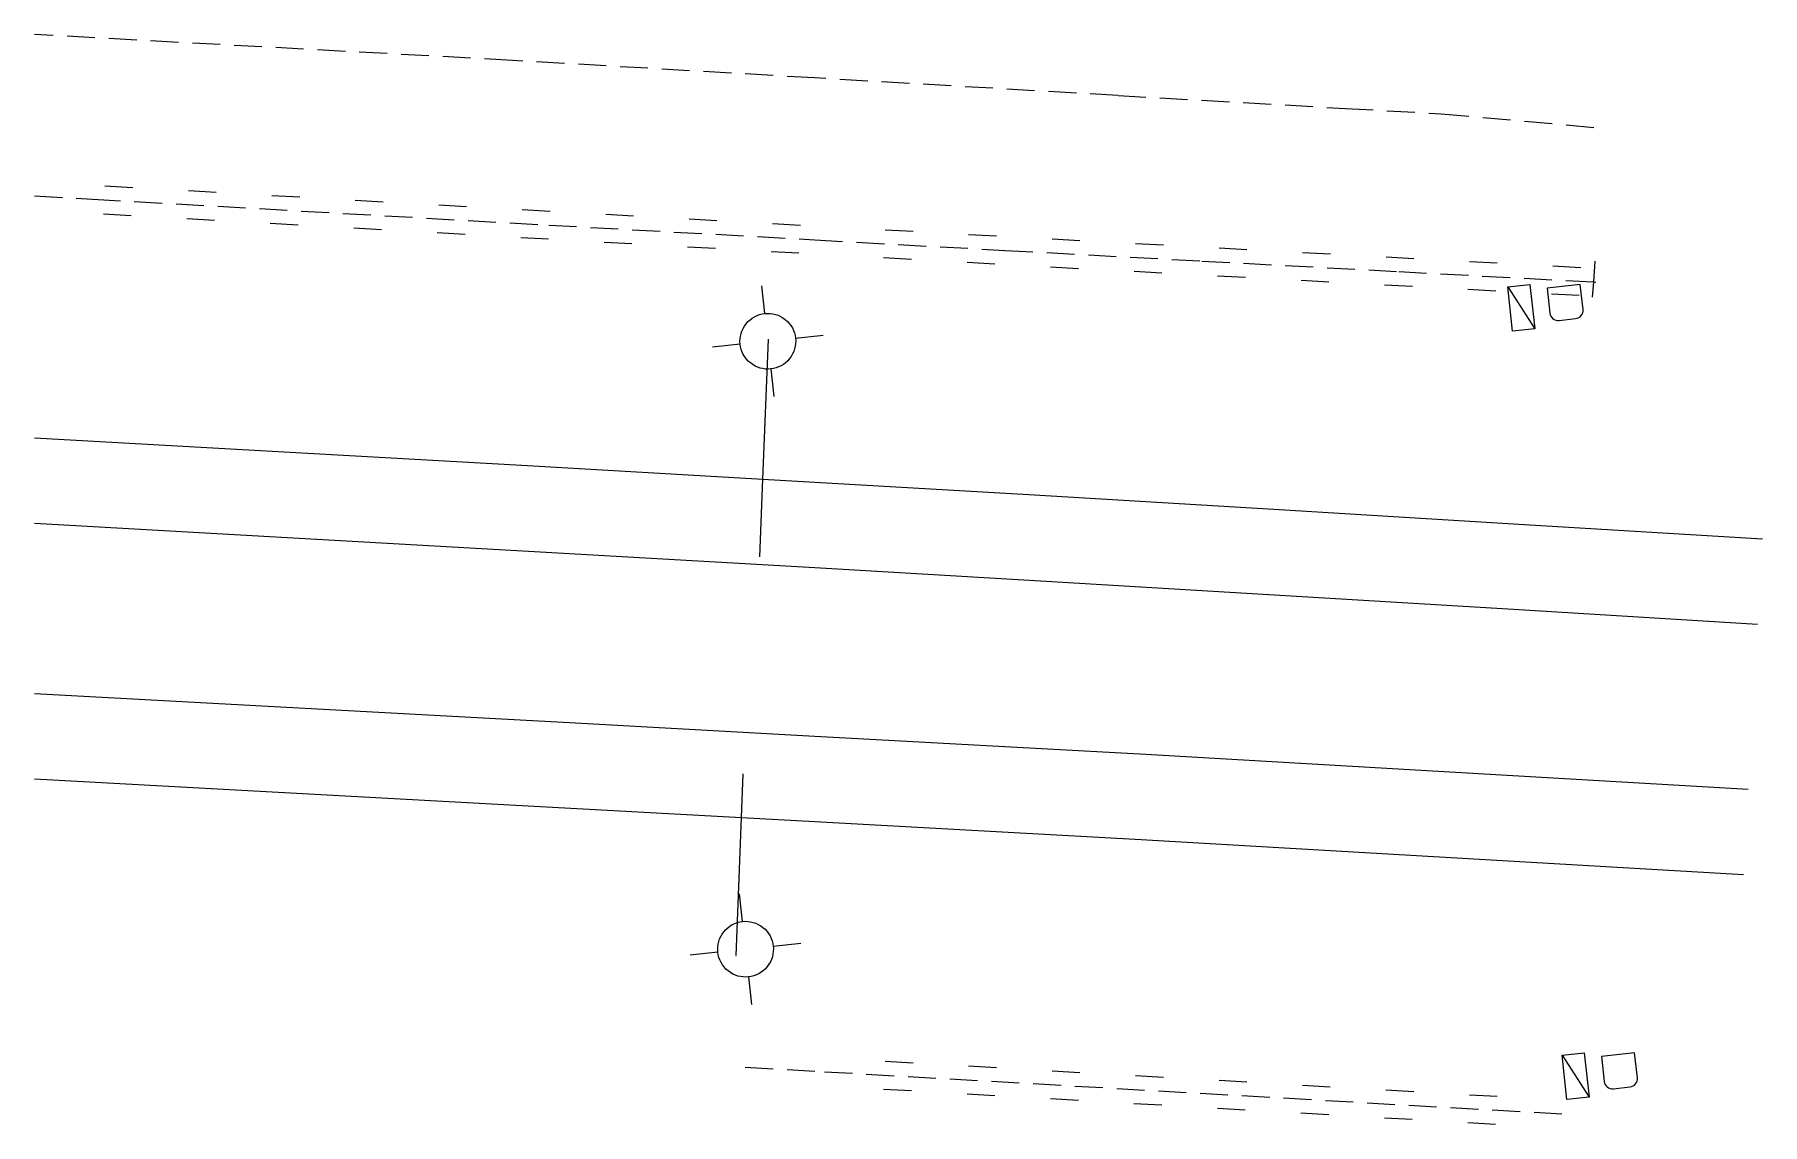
# Model space of a CAD drawing. Header units: millimetres. Extents: x 85000 to 86000, y 139000 to 140001.
# Drawn here: x 85000 to 85031, y 139060.08 to 139079.62 of the extents above; entities that cross this region are included whole.
import ezdxf

# ---------------------------------------------------------------- set-up
doc = ezdxf.new("R2010")
doc.units = ezdxf.units.MM
doc.linetypes.add('DASHED', pattern=[0.75, 0.5, -0.25])
doc.layers.get('0').update_dxf_attribs({"linetype": 'CONTINUOUS'})
for name, color, linetype in [('W0112', 1, 'DASHED'), ('W0120', 7, 'CONTINUOUS'), ('W0220', 5, 'DASHED'), ('W0438', 7, 'CONTINUOUS'), ('W0610', 7, 'CONTINUOUS'), ('W0611', 7, 'CONTINUOUS'), ('W0700', 7, 'CONTINUOUS')]:
    doc.layers.add(name, color=color, linetype=linetype)

# ---------------------------------------------------------------- blocks, each defined once
blk = doc.blocks.new('croix')
for p, q in [((-3, 0), (3, 0)), ((0, -3), (0, 3))]:
    blk.add_line(p, q)
blk = doc.blocks.new('T818')
at = {"color": 16, "linetype": 'Continuous', "xscale": 0.0001666666666666667, "yscale": 0.0001666666666666667}
blk.add_blockref('croix', (0, 0), dxfattribs=at)
blk = doc.blocks.new('T610')
for p, q in [((0, 0.500001), (0, 1.000002)), ((-0.500001, 0), (-1.000002, 0)), ((0.500001, 0), (1.000002, 0)), ((0, -0.500001), (0, -1.000002))]:
    blk.add_line(p, q)
blk.add_ellipse((0, 0), major_axis=(-0.353554, 0.353554), ratio=1, start_param=3.926990817, end_param=10.210176124)
blk = doc.blocks.new('T438')
for p, q in [((0.15, 1.1), (-0.3, 1.1)), ((-0.3, 1.1), (-0.3, 0.5)), ((0.3, 0.65), (0.3, 0.95)), ((-0.3, 0.5), (0.15, 0.5)), ((-0.4, 0.2), (0.4, 0.2)), ((-0.4, -0.2), (-0.4, 0.2)), ((0.4, 0.2), (0.4, -0.2))]:
    blk.add_line(p, q)
at = {"flags": 128}
for points in [[(-0.4, -0.2), (0.4, 0.2)], [(0.4, -0.2), (-0.4, -0.2)]]:
    blk.add_lwpolyline(points, dxfattribs=at)
for centre, major_axis, start_param, end_param in [((0.15, 0.95), (0.106, -0.106), 0.785398, 2.356194), ((0.15, 0.65), (0.106, 0.106), 3.926991, 5.497787)]:
    blk.add_ellipse(centre, major_axis=major_axis, ratio=1, start_param=start_param, end_param=end_param)
blk = doc.blocks.new('t220o')
at = {"color": 0, "linetype": 'Continuous'}
for p, q in [((-0.25, 0.25), (0.25, 0.25)), ((-0.25, -0.25), (0.25, -0.25))]:
    blk.add_line(p, q, dxfattribs=at)

msp = doc.modelspace()

# ---------------------------------------------------------------- linework, layer by layer
at = {"layer": 'W0112'}
for points in [[(85014, 139078.842), (85008.573, 139079.157), (85000, 139079.621)], [(85019.441, 139078.527), (85014, 139078.842)], [(85019.441, 139078.527), (85023.517, 139078.297), (85025.237, 139078.2), (85028.157, 139077.941)]]:
    msp.add_lwpolyline(points, dxfattribs=at)
at = {"layer": 'W0120'}
msp.add_lwpolyline([(85027.997, 139075.556), (85027.969, 139075.184), (85027.948, 139074.909)], dxfattribs=at)
at = {"layer": 'W0220'}
for points in [[(85000, 139076.728), (85001.041, 139076.669), (85009.226, 139076.205), (85014, 139075.94)], [(85014, 139075.94), (85017.411, 139075.751), (85020.944, 139075.56), (85024.478, 139075.371), (85027.969, 139075.184), (85028.011, 139075.182)], [(85014, 139061.027), (85012.674, 139061.103)], [(85027.403, 139060.26), (85014, 139061.027)]]:
    msp.add_lwpolyline(points, dxfattribs=at)
at = {"layer": 'W0611'}
for points in [[(85013.011, 139070.256), (85013.067, 139071.649), (85013.169, 139074.161)], [(85012.586, 139063.106), (85012.685, 139065.581), (85012.716, 139066.363)]]:
    msp.add_lwpolyline(points, dxfattribs=at)
at = {"layer": 'W0700'}
for points in [[(85000, 139072.391), (85008.742, 139071.9), (85013.067, 139071.649), (85014, 139071.595)], [(85014, 139071.595), (85017.838, 139071.372), (85022.235, 139071.109), (85026.63, 139070.842), (85031.003, 139070.576)], [(85000, 139070.858), (85008.655, 139070.372), (85014, 139070.062)], [(85014, 139070.062), (85017.748, 139069.845), (85022.143, 139069.582), (85026.537, 139069.315), (85030.916, 139069.049)], [(85000, 139067.807), (85009.707, 139067.276), (85014, 139067.041)], [(85014, 139067.041), (85019.939, 139066.717), (85030.747, 139066.089)], [(85000, 139066.275), (85009.623, 139065.748), (85012.685, 139065.581), (85014, 139065.509)], [(85014, 139065.509), (85019.855, 139065.189), (85030.66, 139064.562)]]:
    msp.add_lwpolyline(points, dxfattribs=at)

# ---------------------------------------------------------------- block references
at = {"layer": 'W0220'}
for p, rotation in [((85001.498, 139076.643), 356.7554284757892), ((85002.995, 139076.558), 356.7554284757892), ((85004.493, 139076.473), 356.7554284757892), ((85005.99, 139076.388), 356.7554284757892), ((85007.488, 139076.304), 356.7554284757892), ((85008.986, 139076.219), 356.7554284757892), ((85010.483, 139076.135), 356.8234867722488), ((85011.981, 139076.052), 356.8234867722488), ((85013.479, 139075.969), 356.8234867722488), ((85015.498, 139075.857), 356.8276217572511), ((85016.995, 139075.774), 356.8276217572511), ((85018.493, 139075.692), 356.9055049124829), ((85019.991, 139075.612), 356.9055049124829), ((85021.489, 139075.531), 356.9387108453423), ((85022.987, 139075.451), 356.9387108453423), ((85024.485, 139075.371), 356.933806739199), ((85025.982, 139075.29), 356.933806739199), ((85027.48, 139075.21), 356.933806739199), ((85015.498, 139060.941), 176.7245213304363), ((85016.995, 139060.856), 176.7245213304363), ((85018.493, 139060.77), 176.7245213304363), ((85019.99, 139060.684), 176.7245213304363), ((85021.488, 139060.599), 176.7245213304363), ((85022.985, 139060.513), 176.7245213304363), ((85024.483, 139060.427), 176.7245213304363), ((85025.98, 139060.341), 176.7245213304363)]:
    msp.add_blockref('t220o', p, dxfattribs=dict(at, rotation=rotation))
at = {"layer": 'W0438', "rotation": 276.2800217580792}
for p in [(85026.674, 139074.721), (85027.649, 139060.944)]:
    msp.add_blockref('T438', p, dxfattribs=at)
at = {"layer": 'W0610', "rotation": 276.2800217580792}
for p in [(85013.157, 139074.122), (85012.757, 139063.22)]:
    msp.add_blockref('T610', p, dxfattribs=at)
at = {"layer": 'W0611'}
for p, rotation in [((85013.169, 139074.161), 357.6747767161812), ((85013.067, 139071.649), 357.6747767161812), ((85013.011, 139070.256), 357.6978917838798), ((85012.716, 139066.363), 357.7298726505645), ((85012.685, 139065.581), 357.7298726505645), ((85012.586, 139063.106), 357.7093899804607)]:
    msp.add_blockref('T818', p, dxfattribs=dict(at, rotation=rotation))

doc.saveas('drawing.dxf')
